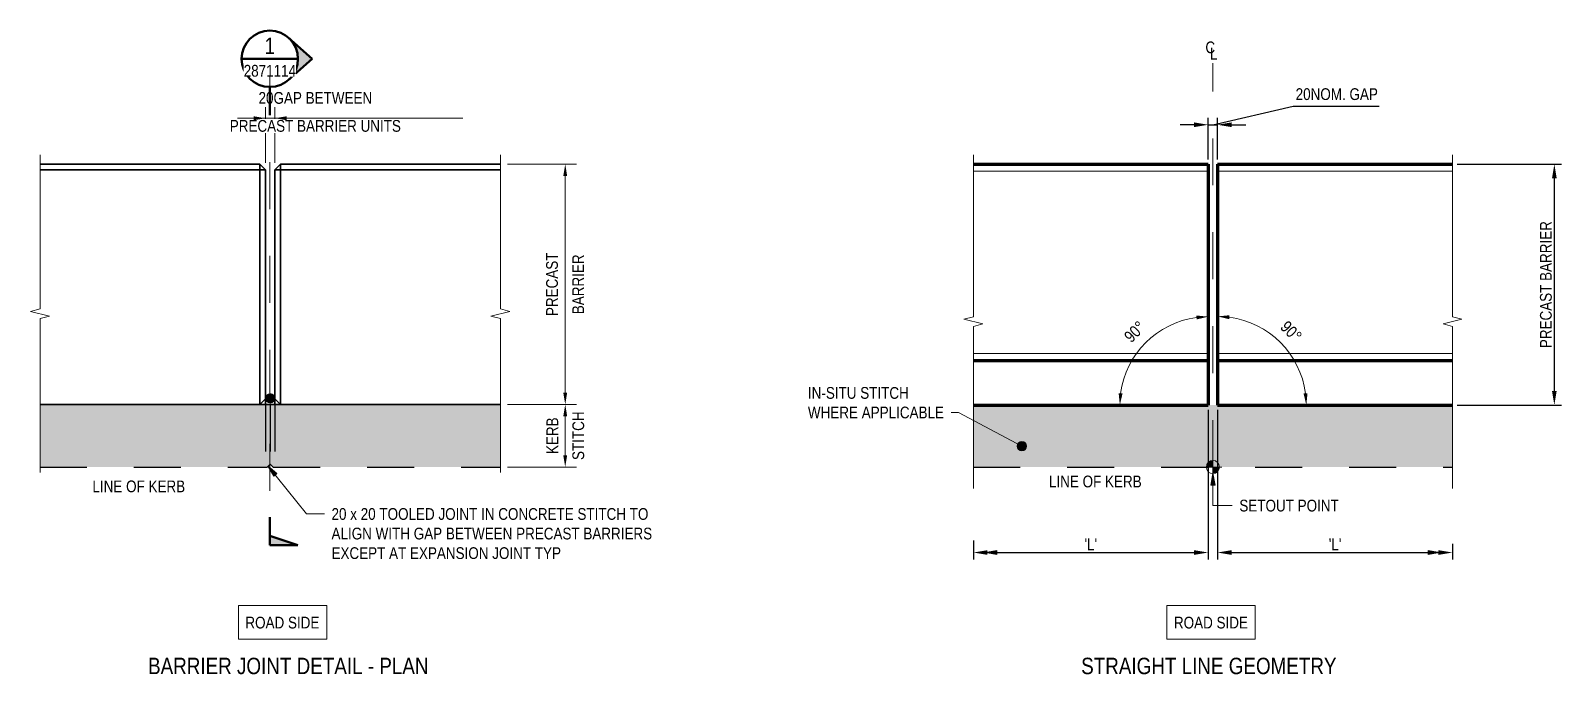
# Model space of a CAD drawing. Header units: metres. Extents: x 0.8 to 15.7, y 1.4 to 7.7.
# Drawn here: x 4.514 to 7.773, y 2.958 to 4.329 of the extents above; entities that cross this region are included whole.
import ezdxf

# ---------------------------------------------------------------- set-up
doc = ezdxf.new("R2010")
doc.units = ezdxf.units.M
for name, pattern in [('Dot_Section Line', [0.02, 0, -0.02]), ('JacobsCenter', [0.015, 0.009, -0.0015, 0.003, -0.0015]), ('JacobsDash', [0.0045, 0.003, -0.0015])]:
    doc.linetypes.add(name, pattern=pattern)
doc.layers.get('Defpoints').update_dxf_attribs({"color": 41})
for name, color, linetype, lineweight in [('D-BDGE', 7, 'Continuous', 13), ('D-BDGE-LINE', 7, 'Continuous', 9), ('D-ENHA-ANNO-TEXT', 7, 'Continuous', 9), ('D-ENHA-GEN-LINE', 7, 'Continuous', 13), ('D-ENHA-TEXT', 7, 'Continuous', 9), ('D-ENHA-TEXT-DIMS', 7, 'Continuous', 9)]:
    doc.layers.add(name, color=color, linetype=linetype, lineweight=lineweight)
doc.styles.add('Arial Narrow', font='ARIALN.TTF', dxfattribs={"height": 0.0025})
doc.styles.add('Arial Narrow_1', font='ARIALN.TTF', dxfattribs={"height": 0.025})
doc.styles.add('Arial Narrow_2', font='ARIALN.TTF', dxfattribs={"height": 0.035})
doc.dimstyles.new('____ddd____', dxfattribs={"dimscale": 0.3048, "dimtxt": 0.025586, "dimasz": 0.098425, "dimexe": 0.049213, "dimexo": 0.032808, "dimgap": 0.016404, "dimtad": 1, "dimdec": 0, "dimlfac": 1000, "dimzin": 0, "dimdsep": 46, "dimtxsty": 'Arial Narrow_1', "dimsah": 1, "dimcen": 0.09, "dimaunit": 1, "dimadec": 4, "dimazin": 0, "dimtfac": 1, "dimtdec": 4, "dimtix": 1, "dimtmove": 0, "dimatfit": 3, "dimfxl": 1, "dimtvp": 1, "dimtolj": 1, "dimtzin": 0, "dimarcsym": 2})
doc.dimstyles.new('____ddd_____1', dxfattribs={"dimscale": 0.3048, "dimtxt": 0.025586, "dimasz": 0.098425, "dimexe": 0.049213, "dimexo": 0.032808, "dimgap": 0.016404, "dimtad": 1, "dimdec": 0, "dimlfac": 1000, "dimzin": 0, "dimdsep": 46, "dimtxsty": 'Arial Narrow_1', "dimsah": 1, "dimcen": 0.09, "dimaunit": 1, "dimadec": 4, "dimazin": 0, "dimtfac": 1, "dimtdec": 4, "dimtix": 1, "dimtmove": 1, "dimatfit": 3, "dimfxl": 1, "dimtvp": 1, "dimtolj": 1, "dimtzin": 0, "dimarcsym": 2})
doc.dimstyles.new('Dimension_Angle_T___º__', dxfattribs={"dimscale": 0.3048, "dimtxt": 0.025586, "dimasz": 0.082021, "dimexe": 0.07874, "dimexo": 0.052493, "dimgap": 0.065617, "dimtad": 1, "dimdec": 3, "dimlfac": 1000, "dimrnd": 0.001, "dimzin": 0, "dimdsep": 46, "dimtxsty": 'Arial Narrow_1', "dimsah": 1, "dimcen": 0.09, "dimadec": 0, "dimazin": 0, "dimtfac": 1, "dimtdec": 4, "dimtix": 1, "dimtmove": 0, "dimatfit": 3, "dimfxl": 1, "dimtvp": 1, "dimtolj": 1, "dimtzin": 0, "dimlwd": 18, "dimlwe": 18, "dimarcsym": 2})
doc.dimstyles.new('Dimension_Angle_T___º___1', dxfattribs={"dimscale": 0.3048, "dimtxt": 0.025586, "dimasz": 0.082021, "dimexe": 0.07874, "dimexo": 0.052493, "dimgap": 0.065617, "dimtad": 1, "dimdec": 3, "dimlfac": 1000, "dimrnd": 0.001, "dimzin": 0, "dimdsep": 46, "dimtxsty": 'Arial Narrow_1', "dimsah": 1, "dimcen": 0.09, "dimadec": 0, "dimazin": 0, "dimtfac": 1, "dimtdec": 4, "dimtix": 1, "dimtmove": 0, "dimatfit": 3, "dimfxl": 1, "dimtvp": 1, "dimtolj": 1, "dimtzin": 0, "dimlwd": 18, "dimlwe": 18, "dimarcsym": 2})
doc.dimstyles.new('Dimension_Standard_O__mm_', dxfattribs={"dimscale": 0.3048, "dimtxt": 0.025586, "dimasz": 0.082021, "dimexe": 0.07874, "dimexo": 0.049213, "dimgap": 0.049213, "dimtad": 1, "dimdec": 0, "dimlfac": 1000, "dimzin": 0, "dimdsep": 46, "dimtxsty": 'Arial Narrow_1', "dimsah": 1, "dimcen": 0.09, "dimaunit": 1, "dimadec": 4, "dimazin": 0, "dimtfac": 1, "dimtdec": 4, "dimtix": 1, "dimtmove": 0, "dimatfit": 3, "dimfxl": 1, "dimtvp": 1, "dimtfill": 1, "dimtolj": 1, "dimtzin": 0, "dimlwd": 18, "dimlwe": 18, "dimarcsym": 2})
doc.dimstyles.new('Dimension_Standard_O__mm__1', dxfattribs={"dimscale": 0.3048, "dimtxt": 0.025586, "dimasz": 0.082021, "dimexe": 0.07874, "dimexo": 0.049213, "dimgap": 0.049213, "dimtad": 1, "dimdec": 0, "dimlfac": 1000, "dimzin": 0, "dimdsep": 46, "dimtxsty": 'Arial Narrow_1', "dimsah": 1, "dimcen": 0.09, "dimaunit": 1, "dimadec": 4, "dimazin": 0, "dimtfac": 1, "dimtdec": 4, "dimtix": 1, "dimtmove": 2, "dimatfit": 3, "dimfxl": 1, "dimtvp": 1, "dimtfill": 1, "dimtolj": 1, "dimtzin": 0, "dimlwd": 18, "dimlwe": 18, "dimarcsym": 2})

# ---------------------------------------------------------------- blocks, each defined once
blk = doc.blocks.new('CS_DET_BreakLine_ViewScale - Std Break-5814236-DRG-2871114 - BARRIER SET OUT DETAILS')
at = {"layer": 'D-BDGE-LINE'}
for p, q in [((-0.02, 0), (0.3083, 0)), ((0.3083, 0), (0.3133, -0.02)), ((0.3133, -0.02), (0.3233, 0.02)), ((0.3233, 0.02), (0.3283, 0)), ((0.3283, 0), (0.6567, 0))]:
    blk.add_line(p, q, dxfattribs=at)
blk = doc.blocks.new('CS_DET_BreakLine_ViewScale - Std Break-5814237-DRG-2871114 - BARRIER SET OUT DETAILS')
at = {"layer": 'D-BDGE-LINE'}
for p, q in [((0.3083, 0), (-0.02, 0)), ((0.3133, 0.02), (0.3083, 0)), ((0.3233, -0.02), (0.3133, 0.02)), ((0.3283, 0), (0.3233, -0.02)), ((0.6567, 0), (0.3283, 0))]:
    blk.add_line(p, q, dxfattribs=at)
blk = doc.blocks.new('CS_DET_BreakLine_ViewScale - Std Break-5814297-DRG-2871114 - BARRIER SET OUT DETAILS')
at = {"layer": 'D-BDGE-LINE'}
for p, q in [((0.3253, 0), (-0.02, 0)), ((0.3303, 0.02), (0.3253, 0)), ((0.3403, -0.02), (0.3303, 0.02)), ((0.3453, 0), (0.3403, -0.02)), ((0.6906, 0), (0.3453, 0))]:
    blk.add_line(p, q, dxfattribs=at)
blk = doc.blocks.new('CS_DET_BreakLine_ViewScale - Std Break-5814296-DRG-2871114 - BARRIER SET OUT DETAILS')
at = {"layer": 'D-BDGE-LINE'}
for p, q in [((-0.02, 0), (0.3253, 0)), ((0.3253, 0), (0.3303, -0.02)), ((0.3303, -0.02), (0.3403, 0.02)), ((0.3403, 0.02), (0.3453, 0)), ((0.3453, 0), (0.6906, 0))]:
    blk.add_line(p, q, dxfattribs=at)
blk = doc.blocks.new('DIMBLOCK4-DRG-2871114 - BARRIER SET OUT DETAILS')
at = {"layer": 'D-ENHA-TEXT-DIMS', "color": 0, "lineweight": 18, "transparency": 16777216}
for p, q in [((5.5295, 3.5333), (5.6766, 3.5333)), ((5.6526, 3.425), (5.6526, 3.5083)), ((5.5295, 3.4), (5.6766, 3.4))]:
    blk.add_line(p, q, dxfattribs=at)
at = {"layer": 'D-ENHA-TEXT-DIMS', "color": 0, "transparency": 16777216}
for points in [[(5.6484, 3.5083), (5.6567, 3.5083), (5.6526, 3.5333)], [(5.6484, 3.425), (5.6567, 3.425), (5.6526, 3.4)]]:
    blk.add_solid(points, dxfattribs=at)
at = {"layer": 'Defpoints', "color": 0, "transparency": 16777216}
for p in [(5.5145, 3.5333), (5.5145, 3.4)]:
    blk.add_point(p, dxfattribs=at)
at = {"layer": 'D-ENHA-TEXT-DIMS', "color": 0, "lineweight": 18, "transparency": 16777216, "char_height": 0.025, "width": 0.124274, "attachment_point": 5, "rotation": 90, "style": 'Arial Narrow_1', "bg_fill": 3, "box_fill_scale": 1.1, "bg_fill_color": 256, "bg_fill_true_color": 13158600, "bg_fill_transparency": 0}
for s, insert in [('\\A1;KERB', (5.6251, 3.4667)), ('\\A1;STITCH', (5.6805, 3.4667))]:
    blk.add_mtext(s, dxfattribs=dict(at, insert=insert))
at = {"layer": 'Defpoints', "color": 0, "transparency": 16777216}
blk.add_point((5.6526, 3.5333), dxfattribs=at)
blk = doc.blocks.new('DIMBLOCK5-DRG-2871114 - BARRIER SET OUT DETAILS')
at = {"layer": 'D-ENHA-TEXT-DIMS', "color": 0, "lineweight": 18, "transparency": 16777216}
for p, q in [((5.5295, 4.045), (5.6766, 4.045)), ((5.6526, 3.5583), (5.6526, 4.02)), ((5.5295, 3.5333), (5.6766, 3.5333))]:
    blk.add_line(p, q, dxfattribs=at)
at = {"layer": 'D-ENHA-TEXT-DIMS', "color": 0, "transparency": 16777216}
for points in [[(5.6484, 4.02), (5.6567, 4.02), (5.6526, 4.045)], [(5.6484, 3.5583), (5.6567, 3.5583), (5.6526, 3.5333)]]:
    blk.add_solid(points, dxfattribs=at)
at = {"layer": 'Defpoints', "color": 0, "transparency": 16777216}
for p in [(5.5145, 4.045), (5.6526, 4.045), (5.5145, 3.5333)]:
    blk.add_point(p, dxfattribs=at)
at = {"layer": 'D-ENHA-TEXT-DIMS', "color": 0, "lineweight": 18, "transparency": 16777216, "char_height": 0.025, "width": 0.162774, "attachment_point": 5, "rotation": 90, "style": 'Arial Narrow_1', "bg_fill": 3, "box_fill_scale": 1.1, "bg_fill_color": 256, "bg_fill_true_color": 13158600, "bg_fill_transparency": 0}
for s, insert in [('\\A1;PRECAST', (5.6246, 3.7892)), ('\\A1;BARRIER', (5.6801, 3.7892))]:
    blk.add_mtext(s, dxfattribs=dict(at, insert=insert))
blk = doc.blocks.new('DIMBLOCK6-DRG-2871114 - BARRIER SET OUT DETAILS')
at = {"layer": 'D-ENHA-TEXT-DIMS', "color": 0, "lineweight": 18, "transparency": 16777216}
for p, q in [((4.9895, 4.1428), (4.9645, 4.1428)), ((5.0145, 4.048), (5.0145, 4.1668)), ((5.0345, 4.048), (5.0345, 4.1668)), ((5.0595, 4.1428), (5.0845, 4.1428))]:
    blk.add_line(p, q, dxfattribs=at)
at = {"layer": 'Defpoints', "color": 0, "transparency": 16777216}
for p in [(5.0145, 4.033), (5.0345, 4.033)]:
    blk.add_point(p, dxfattribs=at)
at = {"layer": 'D-ENHA-TEXT-DIMS', "color": 0, "lineweight": 18, "transparency": 16777216, "insert": (5.1206, 4.186), "char_height": 0.025, "width": 0.438126, "attachment_point": 5, "line_spacing_factor": 0.974696, "style": 'Arial Narrow_1', "bg_fill": 3, "box_fill_scale": 1.1, "bg_fill_color": 256, "bg_fill_true_color": 13158600, "bg_fill_transparency": 0}
blk.add_mtext('\\A1;20GAP BETWEEN', dxfattribs=at)
at = {"layer": 'D-ENHA-TEXT-DIMS', "color": 0, "lineweight": 18, "transparency": 16777216, "insert": (5.1206, 4.1264), "char_height": 0.025, "width": 0.438126, "attachment_point": 5, "style": 'Arial Narrow_1', "bg_fill": 3, "box_fill_scale": 1.1, "bg_fill_color": 256, "bg_fill_true_color": 13158600, "bg_fill_transparency": 0}
blk.add_mtext('\\A1;PRECAST BARRIER UNITS', dxfattribs=at)
at = {"layer": 'D-ENHA-TEXT-DIMS', "color": 0, "lineweight": 18, "transparency": 16777216}
blk.add_line((5.0145, 4.1428), (5.0345, 4.1428), dxfattribs=at)
at = {"layer": 'D-ENHA-TEXT-DIMS', "color": 0, "transparency": 16777216}
for points in [[(4.9895, 4.147), (4.9895, 4.1387), (5.0145, 4.1428)], [(5.0595, 4.147), (5.0595, 4.1387), (5.0345, 4.1428)]]:
    blk.add_solid(points, dxfattribs=at)
at = {"layer": 'Defpoints', "color": 0, "transparency": 16777216}
blk.add_point((5.0345, 4.1428), dxfattribs=at)
blk = doc.blocks.new('CS_Annot_Centreline Symbol_25Text1 - CS_Annot_Centreline Symbol 25Text-5732153-DRG-2871114 - BARRIER SET OUT DETAILS')
at = {"layer": 'D-ENHA-GEN-LINE', "lineweight": 9, "char_height": 0.0025, "attachment_point": 1, "style": 'Arial Narrow'}
for s, insert, width in [('C  ', (-0.00135, 0.00463), 0.0044093), ('L', (-0.00041, 0.00329), 0.0019241)]:
    blk.add_mtext(s, dxfattribs=dict(at, insert=insert, width=width))
blk = doc.blocks.new('CS_SYMB_SETOUT POINT - 5mm-5523154-DRG-2871114 - BARRIER SET OUT DETAILS')
at = {"layer": 'D-ENHA-GEN-LINE', "lineweight": 9}
h = blk.add_hatch(color=256, dxfattribs=at)
edge = h.paths.add_edge_path()
edge.add_line((0, 0.0014), (0, 0))
edge.add_line((0, 0), (-0.0014, 0))
edge.add_arc((0, 0), 0.0014, 90, 180, ccw=False)
h = blk.add_hatch(color=256, dxfattribs=at)
edge = h.paths.add_edge_path()
edge.add_line((0, -0.0014), (0, 0))
edge.add_line((0, 0), (0.0014, 0))
edge.add_arc((0, 0), 0.0014, 270, 360, ccw=False)
for p, q in [((-0.0019, 0), (0.0019, 0)), ((-0.0014, 0), (0, 0)), ((0, -0.0019), (0, 0.0019)), ((0, 0), (0, 0.0014)), ((0.0014, 0), (0, 0)), ((0, 0), (0, -0.0014))]:
    blk.add_line(p, q, dxfattribs=at)
blk.add_circle((0, 0), 0.0014, dxfattribs=at)
for start, end in [(90, 180), (270, 360)]:
    blk.add_arc((0, 0), 0.0014, start, end, dxfattribs=at)
blk = doc.blocks.new('DIMBLOCK9-DRG-2871114 - BARRIER SET OUT DETAILS')
at = {"layer": 'D-ENHA-TEXT-DIMS', "color": 0, "lineweight": -2, "transparency": 16777216}
for p, q in [((7.0414, 3.522), (7.0414, 3.203)), ((7.5414, 3.2362), (7.5414, 3.203)), ((7.0714, 3.218), (7.5114, 3.218))]:
    blk.add_line(p, q, dxfattribs=at)
at = {"layer": 'D-ENHA-TEXT-DIMS', "color": 0, "transparency": 16777216}
for points in [[(7.0714, 3.223), (7.0714, 3.213), (7.0414, 3.218)], [(7.5114, 3.223), (7.5114, 3.213), (7.5414, 3.218)]]:
    blk.add_solid(points, dxfattribs=at)
at = {"layer": 'Defpoints', "color": 0, "transparency": 16777216}
for p in [(7.0414, 3.532), (7.5414, 3.2462), (7.5414, 3.218)]:
    blk.add_point(p, dxfattribs=at)
at = {"layer": 'D-ENHA-TEXT-DIMS', "color": 0, "transparency": 16777216, "insert": (7.2914, 3.2355), "char_height": 0.025, "width": 0.032652, "attachment_point": 5, "style": 'Arial Narrow_1'}
blk.add_mtext("\\A1;'L'", dxfattribs=at)
blk = doc.blocks.new('DIMBLOCK10-DRG-2871114 - BARRIER SET OUT DETAILS')
at = {"layer": 'D-ENHA-TEXT-DIMS', "color": 0, "lineweight": -2, "transparency": 16777216}
for p, q in [((7.0214, 3.522), (7.0214, 3.203)), ((6.5214, 3.2439), (6.5214, 3.203)), ((6.5514, 3.218), (6.9914, 3.218))]:
    blk.add_line(p, q, dxfattribs=at)
at = {"layer": 'D-ENHA-TEXT-DIMS', "color": 0, "transparency": 16777216}
for points in [[(6.5514, 3.223), (6.5514, 3.213), (6.5214, 3.218)], [(6.9914, 3.223), (6.9914, 3.213), (7.0214, 3.218)]]:
    blk.add_solid(points, dxfattribs=at)
at = {"layer": 'Defpoints', "color": 0, "transparency": 16777216}
for p in [(7.0214, 3.532), (6.5214, 3.2539), (7.0214, 3.218)]:
    blk.add_point(p, dxfattribs=at)
at = {"layer": 'D-ENHA-TEXT-DIMS', "color": 0, "transparency": 16777216, "insert": (6.7714, 3.2355), "char_height": 0.025, "width": 0.032652, "attachment_point": 5, "style": 'Arial Narrow_1'}
blk.add_mtext("\\A1;'L'", dxfattribs=at)
blk = doc.blocks.new('DIMBLOCK11-DRG-2871114 - BARRIER SET OUT DETAILS')
at = {"layer": 'D-ENHA-TEXT-DIMS', "color": 0, "lineweight": 18, "transparency": 16777216}
for p, q in [((7.0414, 3.7528), (7.0414, 3.6968)), ((7.2622, 3.532), (7.2062, 3.532))]:
    blk.add_line(p, q, dxfattribs=at)
blk.add_arc((7.0414, 3.532), 0.1888, 7.5929, 82.4071, dxfattribs=at)
at = {"layer": 'D-ENHA-TEXT-DIMS', "color": 0, "transparency": 16777216}
for points in [[(7.066, 3.715), (7.0666, 3.7233), (7.0414, 3.7208)], [(7.2327, 3.5572), (7.2244, 3.5567), (7.2302, 3.532)]]:
    blk.add_solid(points, dxfattribs=at)
at = {"layer": 'Defpoints', "color": 0, "transparency": 16777216}
for p in [(7.0414, 3.7688), (7.2049, 3.6264), (7.0414, 3.532), (7.2782, 3.532)]:
    blk.add_point(p, dxfattribs=at)
at = {"layer": 'D-ENHA-TEXT-DIMS', "color": 0, "lineweight": 18, "transparency": 16777216, "insert": (7.198, 3.6887), "char_height": 0.025, "width": 0.054583, "attachment_point": 5, "rotation": 315, "style": 'Arial Narrow_1'}
blk.add_mtext('\\A1;90°', dxfattribs=at)
blk = doc.blocks.new('DIMBLOCK12-DRG-2871114 - BARRIER SET OUT DETAILS')
at = {"layer": 'D-ENHA-TEXT-DIMS', "color": 0, "lineweight": 18, "transparency": 16777216}
for p, q in [((7.0214, 3.7523), (7.0214, 3.6963)), ((6.8012, 3.532), (6.8572, 3.532))]:
    blk.add_line(p, q, dxfattribs=at)
blk.add_arc((7.0214, 3.532), 0.1882, 97.6157, 172.3843, dxfattribs=at)
at = {"layer": 'D-ENHA-TEXT-DIMS', "color": 0, "transparency": 16777216}
for points in [[(6.9962, 3.7227), (6.9967, 3.7144), (7.0214, 3.7203)], [(6.839, 3.5567), (6.8307, 3.5572), (6.8332, 3.532)]]:
    blk.add_solid(points, dxfattribs=at)
at = {"layer": 'Defpoints', "color": 0, "transparency": 16777216}
for p in [(7.0214, 3.7683), (6.9273, 3.695), (6.7852, 3.532), (7.0214, 3.532)]:
    blk.add_point(p, dxfattribs=at)
at = {"layer": 'D-ENHA-TEXT-DIMS', "color": 0, "lineweight": 18, "transparency": 16777216, "insert": (6.8651, 3.6883), "char_height": 0.025, "width": 0.054583, "attachment_point": 5, "rotation": 45, "style": 'Arial Narrow_1'}
blk.add_mtext('\\A1;90°', dxfattribs=at)
blk = doc.blocks.new('DIMBLOCK13-DRG-2871114 - BARRIER SET OUT DETAILS')
at = {"layer": 'D-ENHA-TEXT-DIMS', "color": 0, "lineweight": -2, "transparency": 16777216}
for p, q in [((7.5514, 4.045), (7.7732, 4.045)), ((7.7582, 3.562), (7.7582, 4.015)), ((7.5514, 3.532), (7.7732, 3.532))]:
    blk.add_line(p, q, dxfattribs=at)
at = {"layer": 'D-ENHA-TEXT-DIMS', "color": 0, "transparency": 16777216}
for points in [[(7.7532, 4.015), (7.7632, 4.015), (7.7582, 4.045)], [(7.7532, 3.562), (7.7632, 3.562), (7.7582, 3.532)]]:
    blk.add_solid(points, dxfattribs=at)
at = {"layer": 'Defpoints', "color": 0, "transparency": 16777216}
for p in [(7.5414, 4.045), (7.7582, 4.045), (7.5414, 3.532)]:
    blk.add_point(p, dxfattribs=at)
at = {"layer": 'D-ENHA-TEXT-DIMS', "color": 0, "transparency": 16777216, "insert": (7.7403, 3.7885), "char_height": 0.025, "width": 0.325061, "attachment_point": 5, "rotation": 90, "style": 'Arial Narrow_1'}
blk.add_mtext('\\A1;PRECAST BARRIER', dxfattribs=at)
blk = doc.blocks.new('DIMBLOCK14-DRG-2871114 - BARRIER SET OUT DETAILS')
at = {"layer": 'D-ENHA-TEXT-DIMS', "color": 0, "lineweight": -2, "transparency": 16777216}
for p, q in [((7.0214, 4.055), (7.0214, 4.144)), ((7.0314, 4.129), (7.2025, 4.1683)), ((7.0414, 4.055), (7.0414, 4.144)), ((7.2025, 4.1683), (7.3855, 4.1683)), ((6.9914, 4.129), (6.9614, 4.129)), ((7.0214, 4.129), (7.0414, 4.129)), ((7.0214, 4.129), (7.0414, 4.129)), ((7.0714, 4.129), (7.1014, 4.129))]:
    blk.add_line(p, q, dxfattribs=at)
at = {"layer": 'D-ENHA-TEXT-DIMS', "color": 0, "transparency": 16777216}
for points in [[(6.9914, 4.134), (6.9914, 4.124), (7.0214, 4.129)], [(7.0714, 4.134), (7.0714, 4.124), (7.0414, 4.129)]]:
    blk.add_solid(points, dxfattribs=at)
at = {"layer": 'Defpoints', "color": 0, "transparency": 16777216}
for p in [(7.0414, 4.129), (7.0214, 4.045), (7.0414, 4.045)]:
    blk.add_point(p, dxfattribs=at)
at = {"layer": 'D-ENHA-TEXT-DIMS', "color": 0, "transparency": 16777216, "insert": (7.2075, 4.2067), "char_height": 0.025, "width": 0.220281, "attachment_point": 1, "line_spacing_factor": 0.974696, "style": 'Arial Narrow_1'}
blk.add_mtext('\\A1;20NOM. GAP', dxfattribs=at)
blk = doc.blocks.new('Drafting View - sectionTail-4870194-DRG-2871114 - BARRIER SET OUT DETAILS')
at = {"layer": 'D-ENHA-ANNO-TEXT'}
blk.add_hatch(color=256, dxfattribs=at).paths.add_polyline_path([(-0.006, 0.006), (-0.004, 0), (-0.006, 0)])
at = {"layer": 'D-ENHA-ANNO-TEXT', "lineweight": 50}
for p, q in [((-0.006, 0.006), (-0.006, 0)), ((-0.004, 0), (-0.006, 0.006)), ((-0.006, 0), (-0.004, 0)), ((-0.006, 0), (0, 0))]:
    blk.add_line(p, q, dxfattribs=at)
blk = doc.blocks.new('Drafting View - SectionHead-4898858-DRG-2871114 - BARRIER SET OUT DETAILS')
at = {"layer": 'D-ENHA-ANNO-TEXT'}
h = blk.add_hatch(color=256, dxfattribs=at)
edge = h.paths.add_edge_path()
edge.add_line((-0.002, 0.009), (0.00247, 0.004))
edge.add_arc((-0.002, 0), 0.006, 41.8277, 138.1723)
edge.add_line((-0.00647, 0.004), (-0.002, 0.009))
at = {"layer": 'D-ENHA-ANNO-TEXT', "lineweight": 50}
for p, q in [((-0.002, 0.009), (-0.00647, 0.004)), ((0.00247, 0.004), (-0.002, 0.009)), ((0.004, 0), (0.01, 0))]:
    blk.add_line(p, q, dxfattribs=at)
for start, end in [(360, 180), (180, 360)]:
    blk.add_arc((-0.002, 0), 0.006, start, end, dxfattribs=at)

msp = doc.modelspace()

# ---------------------------------------------------------------- hatches: boundary and pattern name
at = {"layer": 'D-BDGE-LINE', "true_color": 0xd8d8d8}
msp.add_hatch(color=254, dxfattribs=at).paths.add_polyline_path([(5.024509, 3.5363844), (5.0270972, 3.5367251), (5.029509, 3.5377241), (5.0315801, 3.5393133), (5.0331693, 3.5413844), (5.0341683, 3.5437962), (5.0344867, 3.5465537), (5.0341683, 3.5489725), (5.0331693, 3.5513844), (5.0315801, 3.5534554), (5.029509, 3.5550446), (5.0270972, 3.5560436), (5.0244867, 3.5563814), (5.0219208, 3.5560436), (5.019509, 3.5550446), (5.0174379, 3.5534554), (5.0158487, 3.5513844), (5.0148497, 3.5489725), (5.014509, 3.5463844), (5.0148497, 3.5437962), (5.0158487, 3.5413844), (5.0174379, 3.5393133), (5.019509, 3.5377241), (5.0219208, 3.5367251), (5.0244867, 3.5363873)])
at = {"layer": 'D-BDGE-LINE', "true_color": 0xebebeb}
h = msp.add_hatch(color=7, dxfattribs=at)
h.paths.add_polyline_path([(5.0144867, 3.4000268), (5.0144867, 3.5333292), (4.5344867, 3.5333292), (4.5344867, 3.4000268)])
h.paths.add_polyline_path([(5.5144867, 3.4000268), (5.5144867, 3.5333292), (5.0344867, 3.5333292), (5.0344867, 3.4000268)])
for points in [[(5.0309867, 3.4000268), (5.0344867, 3.4000268), (5.0344867, 3.5333292), (5.0144867, 3.5333292), (5.0144867, 3.4000268), (5.0179867, 3.4000268), (5.0244867, 3.4065268)], [(7.5413798, 3.4000268), (7.5413798, 3.5320268), (6.5213798, 3.5320268), (6.5213798, 3.4000268)]]:
    msp.add_hatch(color=7, dxfattribs=at).paths.add_polyline_path(points)
at = {"layer": 'D-ENHA-TEXT'}
h = msp.add_hatch(color=256, dxfattribs=at)
edge = h.paths.add_edge_path()
edge.add_arc((6.6247518, 3.4447804), 0.01, 0, 360)
for points in [[(5.0197467, 3.4029631), (5.0319195, 3.3806863), (5.0388045, 3.3861931)], [(7.0314124, 3.3867392), (7.0270042, 3.3617392), (7.0358206, 3.3617392)], [(6.5463012, 3.2179289), (6.5713012, 3.2135207), (6.5713012, 3.2223371)], [(7.5144274, 3.2179655), (7.4894274, 3.2223737), (7.4894274, 3.2135573)]]:
    msp.add_hatch(color=256, dxfattribs=at).paths.add_polyline_path(points)

# ---------------------------------------------------------------- linework, layer by layer
at = {"layer": 'D-BDGE', "linetype": 'JacobsCenter'}
msp.add_line((7.0313798, 3.4000268), (7.0313798, 4.2600268), dxfattribs=at)
at = {"layer": 'D-BDGE', "lineweight": 18}
for p, q in [((4.9549468, 4.142774), (5.4349468, 4.142774)), ((6.5213798, 4.0300268), (7.0213798, 4.0300268)), ((7.0413798, 4.0300268), (7.5413798, 4.0300268)), ((6.5213798, 3.6420268), (7.0213798, 3.6420268)), ((7.0413798, 3.6420268), (7.5413798, 3.6420268))]:
    msp.add_line(p, q, dxfattribs=at)
at = {"layer": 'D-BDGE', "lineweight": 35}
for p, q in [((4.5344867, 4.0450268), (5.0024867, 4.0450268)), ((5.0144867, 4.0330268), (5.0024867, 4.0450268)), ((5.0024867, 4.0450268), (5.0024867, 3.5333292)), ((5.0344867, 4.0330268), (5.0464867, 4.0450268)), ((5.0464867, 4.0450268), (5.5144867, 4.0450268)), ((5.0464867, 4.0450268), (5.0464867, 3.5333292)), ((5.0144867, 4.0330268), (4.5344867, 4.0330268)), ((5.0144867, 4.0330268), (5.0144867, 3.5333292)), ((5.0344867, 4.0330268), (5.0344867, 3.5333292)), ((5.0344867, 4.0330268), (5.5144867, 4.0330268)), ((4.5344867, 3.5333292), (5.5144867, 3.5333292)), ((5.0024867, 3.5333292), (5.0144867, 3.5453292)), ((5.0464867, 3.5333292), (5.0344867, 3.5453292))]:
    msp.add_line(p, q, dxfattribs=at)
at = {"layer": 'D-BDGE', "lineweight": 70}
for p, q in [((6.5213798, 4.0450268), (7.0213798, 4.0450268)), ((7.0213798, 4.0450268), (7.0213798, 3.5320268)), ((7.0413798, 4.0450268), (7.0413798, 3.5320268)), ((7.0413798, 4.0450268), (7.5413798, 4.0450268)), ((6.5213798, 3.6270268), (7.0213798, 3.6270268)), ((7.0413798, 3.6270268), (7.5413798, 3.6270268)), ((6.5213798, 3.5320268), (7.0213798, 3.5320268)), ((7.0413798, 3.5320268), (7.5413798, 3.5320268))]:
    msp.add_line(p, q, dxfattribs=at)
at = {"layer": 'D-BDGE', "linetype": 'JacobsDash', "lineweight": 25}
for p, q in [((5.0144867, 3.5333292), (5.0144867, 3.4000268)), ((5.024509, 3.5333292), (5.024509, 3.4065045)), ((5.0344867, 3.5333292), (5.0344867, 3.4000268)), ((4.5344867, 3.4000268), (5.0179867, 3.4000268)), ((5.0244867, 3.4065268), (5.0179867, 3.4000268)), ((5.0244867, 3.4065268), (5.0309867, 3.4000268)), ((5.0309867, 3.4000268), (5.5144867, 3.4000268)), ((6.5213798, 3.4000268), (7.5413798, 3.4000268))]:
    msp.add_line(p, q, dxfattribs=at)
at = {"layer": 'D-BDGE', "lineweight": 18}
msp.add_circle((5.024509, 3.5463844), 0.01, dxfattribs=at)
at = {"layer": 'D-BDGE'}
for start, end in [(0, 180), (180, 0)]:
    msp.add_arc((5.024509, 3.5463844), 0.01, start, end, dxfattribs=at)
at = {"layer": 'D-ENHA-ANNO-TEXT', "lineweight": 50}
msp.add_line((4.9636553, 4.2694938), (5.0836553, 4.2694938), dxfattribs=at)
at = {"layer": 'D-ENHA-TEXT'}
for p, q in [((6.4895007, 3.5162455), (6.473921, 3.5162455)), ((6.6247518, 3.4447804), (6.4895007, 3.5162455)), ((5.0197467, 3.4029631), (5.0319195, 3.3806863)), ((5.0388045, 3.3861931), (5.0197467, 3.4029631)), ((5.0197467, 3.4029631), (5.1020324, 3.3000831)), ((5.0319195, 3.3806863), (5.0388045, 3.3861931)), ((7.0314124, 3.3867392), (7.0270042, 3.3617392)), ((7.0270042, 3.3617392), (7.0358206, 3.3617392)), ((7.0358206, 3.3617392), (7.0314124, 3.3867392)), ((7.0314124, 3.3867392), (7.0314124, 3.317935)), ((5.1020324, 3.3000831), (5.1400493, 3.3000831)), ((7.0314124, 3.317935), (7.0726638, 3.317935)), ((6.5713012, 3.2223371), (6.5463012, 3.2179289)), ((6.5463012, 3.2179289), (6.5713012, 3.2135207)), ((6.5463012, 3.2179289), (6.5740744, 3.2179289)), ((6.5713012, 3.2135207), (6.5713012, 3.2223371)), ((7.4794348, 3.2179655), (7.4794442, 3.2179655)), ((7.5144274, 3.2179655), (7.4794348, 3.2179655)), ((7.5144274, 3.2179655), (7.4894274, 3.2223737)), ((7.4894274, 3.2223737), (7.4894274, 3.2135573)), ((7.4894274, 3.2135573), (7.5144274, 3.2179655))]:
    msp.add_line(p, q, dxfattribs=at)
at = {"layer": 'D-ENHA-TEXT', "lineweight": 18, "flags": 128}
for points in [[(4.9566838, 3.1049856), (5.1447838, 3.1049856), (5.1447838, 3.0332856), (4.9566838, 3.0332856)], [(6.933413, 3.1049856), (7.121513, 3.1049856), (7.121513, 3.0332856), (6.933413, 3.0332856)]]:
    msp.add_lwpolyline(points, close=True, dxfattribs=at)
at = {"layer": 'D-ENHA-TEXT'}
msp.add_circle((6.6247518, 3.4447804), 0.01, dxfattribs=at)

# ---------------------------------------------------------------- block references
at = {"layer": 'D-BDGE-LINE'}
for name, p, rotation in [('CS_DET_BreakLine_ViewScale - Std Break-5814236-DRG-2871114 - BARRIER SET OUT DETAILS', (4.5344867, 3.4083292), 90.00000000000018), ('CS_DET_BreakLine_ViewScale - Std Break-5814237-DRG-2871114 - BARRIER SET OUT DETAILS', (5.5144867, 3.4083292), 89.99999999999982), ('CS_DET_BreakLine_ViewScale - Std Break-5814296-DRG-2871114 - BARRIER SET OUT DETAILS', (6.5213798, 3.374401), 89.99999999999997), ('CS_DET_BreakLine_ViewScale - Std Break-5814297-DRG-2871114 - BARRIER SET OUT DETAILS', (7.5413798, 3.374401), 89.99999999999982)]:
    msp.add_blockref(name, p, dxfattribs=dict(at, rotation=rotation))
at = {"layer": 'D-ENHA-ANNO-TEXT', "lineweight": 50, "extrusion": (0, 0, -1), "xscale": 9.999999999999996, "yscale": 9.999999999999996, "zscale": 9.999999999999996, "rotation": 90.00000000000064}
msp.add_blockref('Drafting View - sectionTail-4870194-DRG-2871114 - BARRIER SET OUT DETAILS', (-5.0236553, 3.2936317), dxfattribs=at)
at = {"layer": 'D-ENHA-GEN-LINE', "lineweight": 9, "xscale": 10, "yscale": 10, "zscale": 10}
for name, p in [('CS_Annot_Centreline Symbol_25Text1 - CS_Annot_Centreline Symbol 25Text-5732153-DRG-2871114 - BARRIER SET OUT DETAILS', (7.0288798, 4.2600108)), ('CS_SYMB_SETOUT POINT - 5mm-5523154-DRG-2871114 - BARRIER SET OUT DETAILS', (7.0313798, 3.4000268))]:
    msp.add_blockref(name, p, dxfattribs=at)

# ---------------------------------------------------------------- texts
at = {"layer": 'D-ENHA-TEXT', "attachment_point": 1, "bg_fill": 3, "box_fill_scale": 1, "bg_fill_color": 256, "bg_fill_true_color": 13158600, "bg_fill_transparency": 0}
for s, insert, char_height, style in [('IN-SITU STITCH ', (6.1692022, 3.5704173), 0.025, 'Arial Narrow_1'), ('LINE OF KERB', (4.646106, 3.3713936), 0.025, 'Arial Narrow_1'), ('BARRIER JOINT DETAIL - PLAN', (4.7645257, 2.9939702), 0.035, 'Arial Narrow_2'), ('STRAIGHT LINE GEOMETRY', (6.7509441, 2.9939702), 0.035, 'Arial Narrow_2')]:
    msp.add_mtext(s, dxfattribs=dict(at, insert=insert, char_height=char_height, style=style))

# ---------------------------------------------------------------- dimensions: what is measured, and where the dimension line sits
at = {"layer": 'D-ENHA-TEXT-DIMS'}
dim = msp.add_linear_dim(base=(7.0413798, 4.1289681), p1=(7.0213798, 4.0450268), p2=(7.0413798, 4.0450268), dimstyle='____ddd_____1', override={"dimpost": '<>NOM. GAP', "dimfxl": 0.02}, dxfattribs=at)
dim.commit()
dim.dimension.update_dxf_attribs({"geometry": 'DIMBLOCK14-DRG-2871114 - BARRIER SET OUT DETAILS', "text_midpoint": (7.2075019, 4.1683198), "dimtype": 160})
dim = msp.add_linear_dim(base=(7.7581904, 4.0450268), p1=(7.5413798, 3.5320268), p2=(7.5413798, 4.0450268), angle=90, text='PRECAST BARRIER', dimstyle='____ddd____', override={"dimpost": '<>', "dimfxl": 0.513}, dxfattribs=at)
dim.commit()
dim.dimension.update_dxf_attribs({"geometry": 'DIMBLOCK13-DRG-2871114 - BARRIER SET OUT DETAILS', "text_midpoint": (7.7402555, 3.7885268)})
at = {"layer": 'D-ENHA-TEXT-DIMS', "lineweight": 18}
for base, center, p1, p2, dimstyle, override, picture, middle in [((6.927268, 3.6950333), (7.0213798, 3.5320268), (7.0213798, 3.7682505), (6.7851562, 3.5320268), 'Dimension_Angle_T___º___1', {"dimpost": '<>', "dimfxl": 0.334071}, 'DIMBLOCK12-DRG-2871114 - BARRIER SET OUT DETAILS', (6.8651177, 3.6882889)), ((7.2048746, 3.6264206), (7.0413798, 3.5320268), (7.2781673, 3.5320268), (7.0413798, 3.7688144), 'Dimension_Angle_T___º__', {"dimpost": '<>', "dimfxl": 0.334868}, 'DIMBLOCK11-DRG-2871114 - BARRIER SET OUT DETAILS', (7.1980406, 3.6886876))]:
    dim = msp.add_angular_dim_3p(base=base, center=center, p1=p1, p2=p2, dimstyle=dimstyle, override=override, dxfattribs=at)
    dim.commit()
    dim.dimension.update_dxf_attribs({"geometry": picture, "text_midpoint": middle})
at = {"layer": 'D-ENHA-TEXT-DIMS'}
dim = msp.add_linear_dim(base=(7.0213798, 3.218001), p1=(6.5213798, 3.253923), p2=(7.0213798, 3.5320268), text="'L'", dimstyle='____ddd____', override={"dimpost": '<>', "dimfxl": 0.572138}, dxfattribs=at)
dim.commit()
dim.dimension.update_dxf_attribs({"geometry": 'DIMBLOCK10-DRG-2871114 - BARRIER SET OUT DETAILS', "text_midpoint": (6.7713798, 3.235501)})

# ---------------------------------------------------------------- next in the draw order: texts
at = {"layer": 'D-ENHA-TEXT', "char_height": 0.025, "attachment_point": 1, "style": 'Arial Narrow_1', "bg_fill": 3, "box_fill_scale": 1, "bg_fill_color": 256, "bg_fill_true_color": 13158600, "bg_fill_transparency": 0}
for s, insert in [('WHERE APPLICABLE', (6.1692022, 3.5287455)), ('LINE OF KERB', (6.6823595, 3.3817957)), ('SETOUT POINT', (7.0876638, 3.330435)), ('20 x 20 TOOLED JOINT IN CONCRETE STITCH TO ', (5.1550493, 3.3125831))]:
    msp.add_mtext(s, dxfattribs=dict(at, insert=insert))
at = {"layer": 'D-ENHA-TEXT', "lineweight": 18, "char_height": 0.025, "attachment_point": 1, "style": 'Arial Narrow_1', "bg_fill": 3, "box_fill_scale": 1, "bg_fill_color": 256, "bg_fill_true_color": 13158600, "bg_fill_transparency": 0}
for insert in [(4.9716838, 3.0812512), (6.948413, 3.0812512)]:
    msp.add_mtext('ROAD SIDE', dxfattribs=dict(at, insert=insert))

# ---------------------------------------------------------------- next in the draw order: dimensions: what is measured, and where the dimension line sits
at = {"layer": 'D-ENHA-TEXT-DIMS', "lineweight": 18}
dim = msp.add_linear_dim(base=(5.0344867, 4.1428348), p1=(5.0144867, 4.0330268), p2=(5.0344867, 4.0330268), text='<>\\XPRECAST BARRIER UNITS', dimstyle='Dimension_Standard_O__mm__1', override={"dimpost": '<>GAP BETWEEN', "dimfxl": 0.02}, dxfattribs=at)
dim.commit()
dim.dimension.update_dxf_attribs({"geometry": 'DIMBLOCK6-DRG-2871114 - BARRIER SET OUT DETAILS', "text_midpoint": (5.1206095, 4.1543515), "dimtype": 160})
dim = msp.add_linear_dim(base=(5.6525662, 3.5333292), p1=(5.5144867, 3.4000268), p2=(5.5144867, 3.5333292), angle=90, text='KERB\\XSTITCH', dimstyle='Dimension_Standard_O__mm_', override={"dimpost": '<>', "dimfxl": 0.133302}, dxfattribs=at)
dim.commit()
dim.dimension.update_dxf_attribs({"geometry": 'DIMBLOCK4-DRG-2871114 - BARRIER SET OUT DETAILS', "text_midpoint": (5.6525662, 3.466678)})

# ---------------------------------------------------------------- next in the draw order: linework, layer by layer
at = {"layer": 'D-ENHA-ANNO-TEXT', "color": 7, "linetype": 'Dot_Section Line', "true_color": 0xffffff}
msp.add_line((5.0236553, 4.2494938), (5.0236553, 3.2936317), dxfattribs=at)

# ---------------------------------------------------------------- next in the draw order: block references
at = {"layer": 'D-ENHA-ANNO-TEXT', "lineweight": 50, "xscale": 9.999999999999996, "yscale": 9.999999999999996, "zscale": 9.999999999999996, "rotation": 269.9999999999996}
msp.add_blockref('Drafting View - SectionHead-4898858-DRG-2871114 - BARRIER SET OUT DETAILS', (5.0236553, 4.2494938), dxfattribs=at)

# ---------------------------------------------------------------- next in the draw order: texts
at = {"layer": 'D-ENHA-TEXT', "insert": (5.1550493, 3.2709112), "char_height": 0.025, "attachment_point": 1, "style": 'Arial Narrow_1', "bg_fill": 3, "box_fill_scale": 1, "bg_fill_color": 256, "bg_fill_true_color": 13158600, "bg_fill_transparency": 0}
msp.add_mtext('ALIGN WITH GAP BETWEEN PRECAST BARRIERS  ', dxfattribs=at)

# ---------------------------------------------------------------- next in the draw order: dimensions: what is measured, and where the dimension line sits
at = {"layer": 'D-ENHA-TEXT-DIMS', "lineweight": 18}
dim = msp.add_linear_dim(base=(5.6525662, 4.0450268), p1=(5.5144867, 3.5333292), p2=(5.5144867, 4.0450268), angle=90, text='PRECAST\\X BARRIER', dimstyle='Dimension_Standard_O__mm_', override={"dimpost": '<>', "dimfxl": 0.511698}, dxfattribs=at)
dim.commit()
dim.dimension.update_dxf_attribs({"geometry": 'DIMBLOCK5-DRG-2871114 - BARRIER SET OUT DETAILS', "text_midpoint": (5.6525662, 3.789178)})
at = {"layer": 'D-ENHA-TEXT-DIMS'}
dim = msp.add_linear_dim(base=(7.5413798, 3.218001), p1=(7.0413798, 3.5320268), p2=(7.5413798, 3.2461545), text="'L'", dimstyle='____ddd____', override={"dimpost": '<>', "dimfxl": 0.575954}, dxfattribs=at)
dim.commit()
dim.dimension.update_dxf_attribs({"geometry": 'DIMBLOCK9-DRG-2871114 - BARRIER SET OUT DETAILS', "text_midpoint": (7.2913798, 3.235501)})

# ---------------------------------------------------------------- next in the draw order: texts
at = {"layer": 'D-ENHA-ANNO-TEXT', "insert": (5.0124011, 4.3144633), "char_height": 0.035, "attachment_point": 1, "style": 'Arial Narrow_2', "bg_fill": 3, "box_fill_scale": 1, "bg_fill_color": 256, "bg_fill_transparency": 0}
msp.add_mtext('1', dxfattribs=at)
at = {"layer": 'D-ENHA-ANNO-TEXT', "insert": (4.9681011, 4.2564571), "char_height": 0.025, "attachment_point": 1, "style": 'Arial Narrow_1', "bg_fill": 3, "box_fill_scale": 1, "bg_fill_color": 256, "bg_fill_true_color": 13158600, "bg_fill_transparency": 0}
msp.add_mtext('2871114', dxfattribs=at)
at = {"layer": 'D-ENHA-TEXT', "insert": (5.1550493, 3.2292393), "char_height": 0.025, "attachment_point": 1, "style": 'Arial Narrow_1', "bg_fill": 3, "box_fill_scale": 1, "bg_fill_color": 256, "bg_fill_true_color": 13158600, "bg_fill_transparency": 0}
msp.add_mtext('EXCEPT AT EXPANSION JOINT TYP', dxfattribs=at)

doc.saveas('drawing.dxf')
